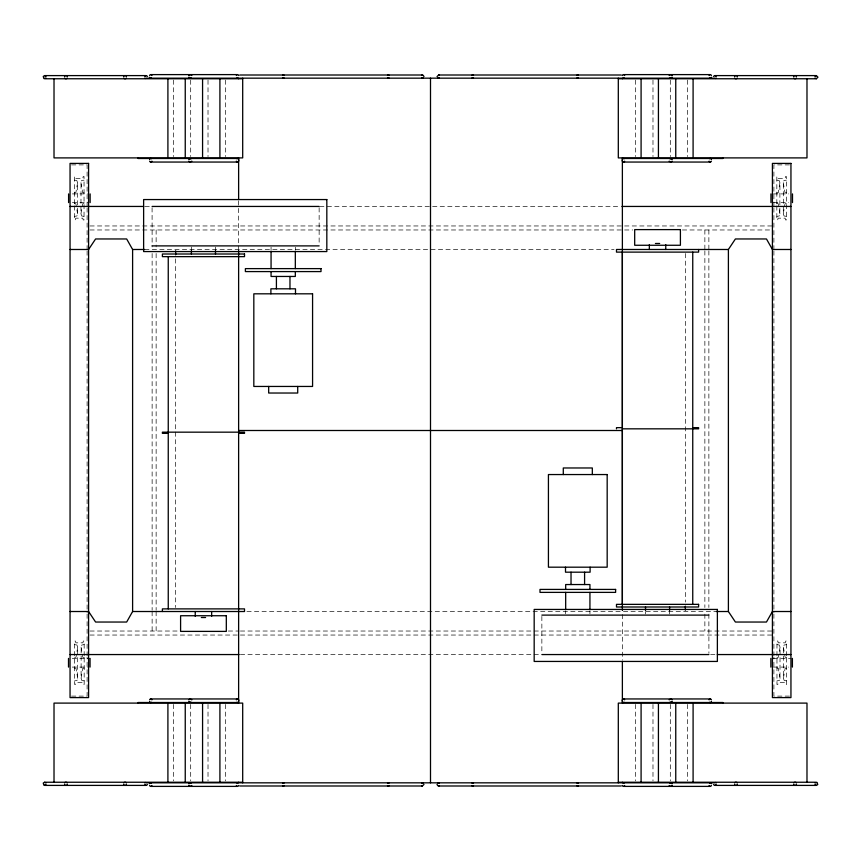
<?xml version="1.0" encoding="UTF-8"?>
<svg xmlns="http://www.w3.org/2000/svg" width="861" height="861" viewBox="0 0 861 861"><rect width="100%" height="100%" fill="white"/><g stroke="black" fill="none" stroke-linecap="round" stroke-linejoin="round"><path stroke-width="0.65" stroke-dasharray="4.3 3.23" d="M74.487 180.143L76.801 180.498L77.576 182.683L77.468 215.046L76.801 215.993L74.487 216.359M84.034 216.359L81.72 215.993L80.934 213.819L81.042 181.456L81.72 180.498L84.034 180.143M74.616 644.641L76.93 645.007L77.705 647.181L77.608 679.544L76.93 680.502L74.616 680.857M84.163 680.857L81.849 680.502L81.074 678.317L81.171 645.954L81.849 645.007L84.163 644.641M776.837 180.143L779.151 180.498L779.926 182.683L779.829 215.046L779.151 215.993L776.837 216.359M786.384 216.359L784.07 215.993L783.295 213.819L783.392 181.456L784.07 180.498L786.384 180.143M776.966 644.641L779.28 645.007L780.066 647.181L779.958 679.544L779.28 680.502L776.966 680.857M786.513 680.857L784.199 680.502L783.424 678.317L783.532 645.954L784.199 645.007L786.513 644.641M77.576 182.683L75.854 192.81L74.487 192.81M80.934 213.819L82.667 203.68L84.034 203.68M77.705 647.181L75.983 657.32L74.616 657.32M81.074 678.317L82.796 668.19L84.163 668.19M779.926 182.683L778.204 192.81L776.837 192.81M783.295 213.819L785.017 203.68L786.384 203.68M780.066 647.181L778.333 657.32L776.966 657.32M783.424 678.317L785.146 668.19L786.513 668.19M71.538 164.892L87.101 164.892L87.101 206.586M789.462 164.892L773.899 164.892L773.899 206.586M84.034 192.81L82.667 192.81L80.934 182.683M786.384 192.81L785.017 192.81L783.295 182.683M72.399 193.908L87.607 193.908M773.49 193.908L788.698 193.908M72.399 202.593L87.607 202.593M773.49 202.593L788.698 202.593M74.487 203.68L75.854 203.68L77.576 213.819M776.837 203.68L778.204 203.68L779.926 213.819M145.014 206.446L150.384 206.446M319.668 206.446L620.598 206.446M89.931 225.959L623.289 225.959M624.634 225.959L772.414 225.959M89.931 229.973L623.289 229.973M624.634 229.973L632.695 229.973M682.396 229.973L772.414 229.973M144.713 249.486L614.076 249.486M246.924 611.514L716.287 611.514M89.931 631.027L178.604 631.027M228.305 631.027L239.057 631.027M240.402 631.027L772.414 631.027M89.931 635.041L239.057 635.041M240.402 635.041L772.414 635.041M240.402 654.554L541.332 654.554M710.616 654.554L715.986 654.554M84.163 657.32L82.796 657.32L81.074 647.181M786.513 657.32L785.146 657.32L783.424 647.181M72.302 658.407L90.05 658.407M773.393 658.407L791.141 658.407M72.302 667.092L87.51 667.092M773.393 667.092L788.601 667.092M74.616 668.19L75.983 668.19L77.705 678.317M776.966 668.19L778.333 668.19L780.066 678.317M71.538 696.108L87.101 696.108L87.101 657.104M789.462 696.108L773.899 696.108L773.899 657.104M786.513 655.824L786.513 641.036L785.673 641.036L785.264 642.833L778.215 642.833L777.817 641.036L776.966 641.036L776.966 684.473L777.817 684.473L778.215 682.665L785.264 682.665L785.673 684.473L786.513 684.473L786.513 657.126M776.837 203.874L776.837 176.527L777.687 176.527L778.086 178.335L785.135 178.335L785.533 176.527L786.384 176.527L786.384 219.964L785.533 219.964L785.135 218.167L778.086 218.167L777.687 219.964L776.837 219.964L776.837 205.176M773.899 207.931L773.899 249.615M773.899 250.96L773.899 612.731M773.899 614.076L773.899 655.759M708.872 229.973L708.872 249.486M708.872 250.82L708.872 607.489M708.872 614.119L708.915 653.241M704.868 229.973L704.868 249.486M704.868 250.82L704.868 607.489M704.868 614.119L704.868 631.027M687.648 80.105L687.648 156.562M687.648 704.438L687.648 780.895M685.356 253.511L685.356 602.13M670.31 80.105L670.31 156.562M670.31 704.438L670.31 780.895M669.589 611.633L669.589 613.947M652.982 80.105L652.982 156.562M652.982 704.438L652.982 780.895M645.513 611.633L645.513 613.947M635.644 80.105L635.644 156.562M635.644 704.438L635.644 780.895M622.374 614.474L622.374 660.129M589.936 611.095L589.936 613.775M565.677 611.095L565.677 613.775M541.86 616.422L541.86 653.241M319.14 207.759L319.14 244.578M295.323 247.225L295.323 249.905M271.064 247.225L271.064 249.905M238.626 200.871L238.626 249.216M225.356 80.105L225.356 156.562M225.356 704.438L225.356 780.895M215.487 247.053L215.487 249.367M208.018 80.105L208.018 156.562M208.018 704.438L208.018 780.895M191.411 247.053L191.411 249.367M190.69 80.105L190.69 156.562M190.69 704.438L190.69 780.895M175.644 258.87L175.644 607.489M173.352 80.105L173.352 156.562M173.352 704.438L173.352 780.895M156.132 229.973L156.132 246.881M156.132 253.511L156.132 610.18M156.132 611.514L156.132 631.027M152.085 207.759L152.128 246.881M152.128 253.511L152.128 610.18M152.128 611.514L152.128 631.027M87.101 207.931L87.101 249.615M87.101 250.96L87.101 612.731M87.101 614.076L87.101 655.759M84.163 655.824L84.163 641.036L83.313 641.036L82.914 642.833L75.865 642.833L75.467 641.036L74.616 641.036L74.616 684.473L75.467 684.473L75.865 682.665L82.914 682.665L83.313 684.473L84.163 684.473L84.163 657.126M74.487 203.874L74.487 176.527L75.327 176.527L75.736 178.335L82.785 178.335L83.183 176.527L84.034 176.527L84.034 219.964L83.183 219.964L82.785 218.167L75.736 218.167L75.327 219.964L74.487 219.964L74.487 205.176"/><path stroke-width="1.29" d="M437.011 76.586L438.593 75.004L621.287 75.004M423.989 784.414L422.407 785.996L239.713 785.996M70.053 249.486L88.586 249.486L95.593 238.96L126.664 238.96L132.605 249.486L132.605 611.514L126.664 622.04L95.593 622.04L88.586 611.514L70.053 611.514M790.947 611.514L772.414 611.514L766.462 622.04L735.402 622.04L728.395 611.514L728.395 249.486L735.402 238.96L766.462 238.96L772.414 249.486L790.947 249.486M45.999 77.974L43.846 78.545L43.265 76.392L44.632 75.596L146.198 75.596L147.565 76.392M144.831 76.392L146.198 75.596M188.742 75.499L190.292 74.606L191.831 75.499M188.742 159.382L191.174 158.736M191.831 161.168L190.292 162.051L188.742 161.168M669.169 75.499L670.708 74.606L672.258 75.499M672.258 77.275L669.826 77.931M713.435 76.392L714.802 75.596L816.368 75.596L817.95 77.178L816.368 78.76L618.306 78.76M715.588 78.545L716.169 77.974M45.999 784.608L43.846 785.189L43.265 783.026L44.632 782.24L242.694 782.24M672.258 161.168L670.708 162.051L669.169 161.168M188.742 699.832L190.292 698.949L191.831 699.832M815.001 76.392L816.368 75.596M144.831 783.026L145.412 782.455M147.565 784.608L146.198 785.404L44.632 785.404M188.742 783.725L191.174 783.069M191.831 785.501L190.292 786.394L188.742 785.501M669.169 699.832L670.708 698.949L672.258 699.832M672.258 701.618L669.826 702.264M672.258 785.501L670.708 786.394L669.169 785.501M716.169 784.608L714.802 785.404L713.435 784.608M815.001 783.026L817.154 782.455L817.735 784.608L816.368 785.404L714.802 785.404M191.174 77.931L188.742 77.275M421.61 75.219L423.192 75.219L423.989 76.586M423.192 77.953L421.61 77.953M439.39 77.953L437.808 77.953M669.826 158.736L672.258 159.382M191.174 702.264L188.742 701.618M421.61 783.047L423.192 783.047M437.808 783.047L439.39 783.047M437.011 784.414L437.808 785.781L439.39 785.781M669.826 783.069L672.258 783.725M150.75 74.606L237.507 74.606M623.493 74.606L710.25 74.606M239.713 75.004L422.407 75.004M146.198 78.168L237.507 78.168M623.493 78.168L714.802 78.168M44.632 78.76L242.694 78.76M237.507 158.489L138.158 158.489L138.158 157.897M623.493 158.489L722.842 158.489L722.842 157.897M150.75 162.051L237.507 162.051M623.493 162.051L710.25 162.051M70.053 206.446L143.669 206.446M152.085 206.446L319.14 206.446M621.943 206.446L790.947 206.446M655.425 243.48L659.666 243.48M152.085 245.891L319.14 245.891M132.605 249.486L144.713 249.486M728.395 249.486L616.487 249.486L616.487 252.112L698.605 252.112L698.605 249.486M621.986 427.648L616.487 427.648L616.487 428.832M693.105 427.648L698.605 427.648L698.605 428.832L693.105 428.832M238.626 430.5L622.374 430.5M167.895 432.168L162.395 432.168L162.395 433.352L167.895 433.352M238.658 432.168L168.25 432.168L168.25 256.643M239.014 432.168L244.513 432.168L244.513 433.352L239.014 433.352M132.605 611.514L244.513 611.514L244.513 608.888L162.395 608.888L162.395 611.514M716.287 611.514L728.395 611.514M541.86 615.109L708.915 615.109M201.334 617.52L205.575 617.52M70.053 654.554L239.057 654.554M541.86 654.554L708.915 654.554M717.331 654.554L790.947 654.554M150.75 698.949L237.507 698.949M623.493 698.949L710.25 698.949M237.507 702.511L138.158 702.511L138.158 703.103M623.493 702.511L722.842 702.511L722.842 703.103M618.306 782.24L816.368 782.24M146.198 782.832L237.507 782.832M623.493 782.832L714.802 782.832M438.593 785.996L621.287 785.996M150.75 786.394L237.507 786.394M623.493 786.394L710.25 786.394M816.368 78.76L815.001 77.974M714.802 75.596L716.169 76.392M438.593 75.004L439.39 75.219M44.632 75.596L45.999 76.392M816.368 785.404L815.001 784.608M421.61 785.781L422.407 785.996M146.198 785.404L144.831 784.608M44.632 782.24L45.999 783.026M144.831 77.974L145.412 78.545M715.588 782.455L716.169 783.026M806.983 78.76L806.983 157.897L618.306 157.897L618.306 78.168M806.983 782.24L806.983 703.103L618.306 703.103L618.306 782.832M792.497 193.908L792.497 202.593M792.4 658.407L792.4 667.092M770.95 193.908L770.95 202.593M770.864 658.407L770.864 667.092M693.094 78.76L693.094 157.897M693.094 703.103L693.094 782.24M692.75 252.112L692.75 427.648M692.75 604.357L692.75 428.832L622.342 428.832L622.342 604.357M685.356 606.155L685.356 610.18M675.756 78.76L675.756 157.897M675.756 703.103L675.756 782.24M669.589 606.994L669.589 610.471M665.757 244.685L665.757 249.486M658.428 78.76L658.428 157.897M658.428 703.103L658.428 782.24M649.345 244.685L649.345 249.486M645.513 606.994L645.513 610.471M641.09 78.76L641.09 157.897M641.09 703.103L641.09 782.24M622.374 78.76L622.374 78.168L238.626 78.168L238.626 78.76M622.374 157.897L622.374 610.438M622.374 661.474L622.374 703.103M622.374 782.24L622.374 782.832L238.626 782.832L238.626 782.24M622.342 252.112L622.342 427.648M592.325 474.551L592.325 467.975L563.288 467.975L563.288 474.551M590.108 567.184L590.108 572.188L565.505 572.188L565.505 567.184M589.936 589.419L589.936 584.544L565.677 584.544L565.677 589.419M589.936 592.379L589.936 609.76M584.587 572.188L584.587 584.544M571.026 572.188L571.026 584.544M565.677 592.379L565.677 609.76M430.5 78.168L430.5 782.832M297.712 386.449L297.712 393.025L268.675 393.025L268.675 386.449M295.495 293.816L295.495 288.812L270.892 288.812L270.892 293.816M295.323 251.24L295.323 268.621M295.323 271.581L295.323 276.456L271.064 276.456L271.064 271.581M289.974 276.456L289.974 288.812M276.413 276.456L276.413 288.812M271.064 251.24L271.064 268.621M242.694 78.168L242.694 157.897L54.017 157.897L54.017 78.76M242.694 782.832L242.694 703.103L54.017 703.103L54.017 782.24M238.626 157.897L238.626 199.526M238.626 250.562L238.626 703.103M219.91 78.76L219.91 157.897M219.91 703.103L219.91 782.24M215.487 250.529L215.487 254.006M211.655 611.514L211.655 616.315M202.572 78.76L202.572 157.897M202.572 703.103L202.572 782.24M195.243 611.514L195.243 616.315M191.411 250.529L191.411 254.006M185.244 78.76L185.244 157.897M185.244 703.103L185.244 782.24M175.644 250.82L175.644 254.845M168.25 433.352L168.25 608.888M167.906 78.76L167.906 157.897M167.906 703.103L167.906 782.24M90.136 193.908L90.136 202.593M90.05 658.407L90.05 667.092M68.6 193.908L68.6 202.593M68.503 658.407L68.503 667.092M737.307 784.608A1.582 1.582 0 0 1 734.562 784.608M734.562 783.026A1.582 1.582 0 0 1 737.307 783.026M796.457 784.608A1.582 1.582 0 0 1 793.713 784.608M793.713 783.026A1.582 1.582 0 0 1 796.457 783.026M473.507 785.781A1.582 1.582 0 0 1 471.914 785.781M471.914 783.047A1.582 1.582 0 0 1 473.507 783.047M578.452 785.781A1.582 1.582 0 0 1 576.87 785.781M576.87 783.047A1.582 1.582 0 0 1 578.452 783.047M624.655 785.501A1.776 1.345 -90 0 1 622.331 785.501M622.815 783.069A1.776 1.345 -90 0 1 624.16 783.069M709.582 783.069A1.776 1.345 -90 0 1 711.423 783.725M711.423 785.501A1.776 1.345 -90 0 1 709.087 785.501M622.148 700.725A1.776 1.345 -90 0 1 624.655 699.832M624.16 702.264A1.776 1.345 -90 0 1 622.331 701.618M709.087 699.832A1.776 1.345 -90 0 1 711.423 699.832M711.423 701.618A1.776 1.345 -90 0 1 709.582 702.264M126.438 784.608A1.582 1.582 0 0 1 123.693 784.608M123.693 783.026A1.582 1.582 0 0 1 126.438 783.026M67.287 784.608A1.582 1.582 0 0 1 64.543 784.608M64.543 783.026A1.582 1.582 0 0 1 67.287 783.026M389.086 785.781A1.582 1.582 0 0 1 387.493 785.781M387.493 783.047A1.582 1.582 0 0 1 389.086 783.047M284.13 785.781A1.582 1.582 0 0 1 282.548 785.781M282.548 783.047A1.582 1.582 0 0 1 284.13 783.047M238.669 785.501A1.776 1.345 -90 0 1 236.344 785.501M236.84 783.069A1.776 1.345 -90 0 1 238.185 783.069M149.577 783.725A1.776 1.345 -90 0 1 151.418 783.069M151.913 785.501A1.776 1.345 -90 0 1 149.577 785.501M236.344 699.832A1.776 1.345 -90 0 1 238.852 700.725M238.669 701.618A1.776 1.345 -90 0 1 236.84 702.264M149.577 699.832A1.776 1.345 -90 0 1 151.913 699.832M151.418 702.264A1.776 1.345 -90 0 1 149.577 701.618M126.438 77.974A1.582 1.582 0 0 1 123.693 77.974M123.693 76.392A1.582 1.582 0 0 1 126.438 76.392M67.287 77.974A1.582 1.582 0 0 1 64.543 77.974M64.543 76.392A1.582 1.582 0 0 1 67.287 76.392M389.086 77.953A1.582 1.582 0 0 1 387.493 77.953M387.493 75.219A1.582 1.582 0 0 1 389.086 75.219M284.13 77.953A1.582 1.582 0 0 1 282.548 77.953M282.548 75.219A1.582 1.582 0 0 1 284.13 75.219M236.344 75.499A1.776 1.345 -90 0 1 238.669 75.499M238.185 77.931A1.776 1.345 -90 0 1 236.84 77.931M149.577 75.499A1.776 1.345 -90 0 1 151.913 75.499M151.418 77.931A1.776 1.345 -90 0 1 149.577 77.275M236.84 158.736A1.776 1.345 -90 0 1 238.669 159.382M238.852 160.275A1.776 1.345 -90 0 1 236.344 161.168M149.577 159.382A1.776 1.345 -90 0 1 151.418 158.736M151.913 161.168A1.776 1.345 -90 0 1 149.577 161.168M737.307 77.974A1.582 1.582 0 0 1 734.562 77.974M734.562 76.392A1.582 1.582 0 0 1 737.307 76.392M796.457 77.974A1.582 1.582 0 0 1 793.713 77.974M793.713 76.392A1.582 1.582 0 0 1 796.457 76.392M473.507 77.953A1.582 1.582 0 0 1 471.914 77.953M471.914 75.219A1.582 1.582 0 0 1 473.507 75.219M578.452 77.953A1.582 1.582 0 0 1 576.87 77.953M576.87 75.219A1.582 1.582 0 0 1 578.452 75.219M622.331 75.499A1.776 1.345 -90 0 1 624.655 75.499M624.16 77.931A1.776 1.345 -90 0 1 622.815 77.931M709.087 75.499A1.776 1.345 -90 0 1 711.423 75.499M711.423 77.275A1.776 1.345 -90 0 1 709.582 77.931M624.655 161.168A1.776 1.345 -90 0 1 622.148 160.275M622.331 159.382A1.776 1.345 -90 0 1 624.16 158.736M709.582 158.736A1.776 1.345 -90 0 1 711.423 159.382M711.423 161.168A1.776 1.345 -90 0 1 709.087 161.168M88.586 163.407L70.053 163.407L70.053 697.593L88.586 697.593L88.586 163.407M790.947 163.407L772.414 163.407L772.414 697.593L790.947 697.593L790.947 163.407M326.825 199.558L143.626 199.558L143.626 251.563L326.825 251.563L326.825 199.558M680.405 229.607L634.686 229.607L634.686 245.267L680.405 245.267L680.405 229.607M244.513 254.006L162.395 254.006L162.395 256.643L244.513 256.643L244.513 254.006M321.002 268.621L245.385 268.621L245.385 271.581L321.002 271.581L321.002 268.621M312.575 293.816L253.823 293.816L253.823 386.449L312.575 386.449L312.575 293.816M607.177 474.551L548.425 474.551L548.425 567.184L607.177 567.184L607.177 474.551M615.615 589.419L539.998 589.419L539.998 592.379L615.615 592.379L615.615 589.419M698.605 604.357L616.487 604.357L616.487 606.994L698.605 606.994L698.605 604.357M717.374 609.437L534.175 609.437L534.175 661.442L717.374 661.442L717.374 609.437M226.314 615.733L180.595 615.733L180.595 631.393L226.314 631.393L226.314 615.733"/></g></svg>
